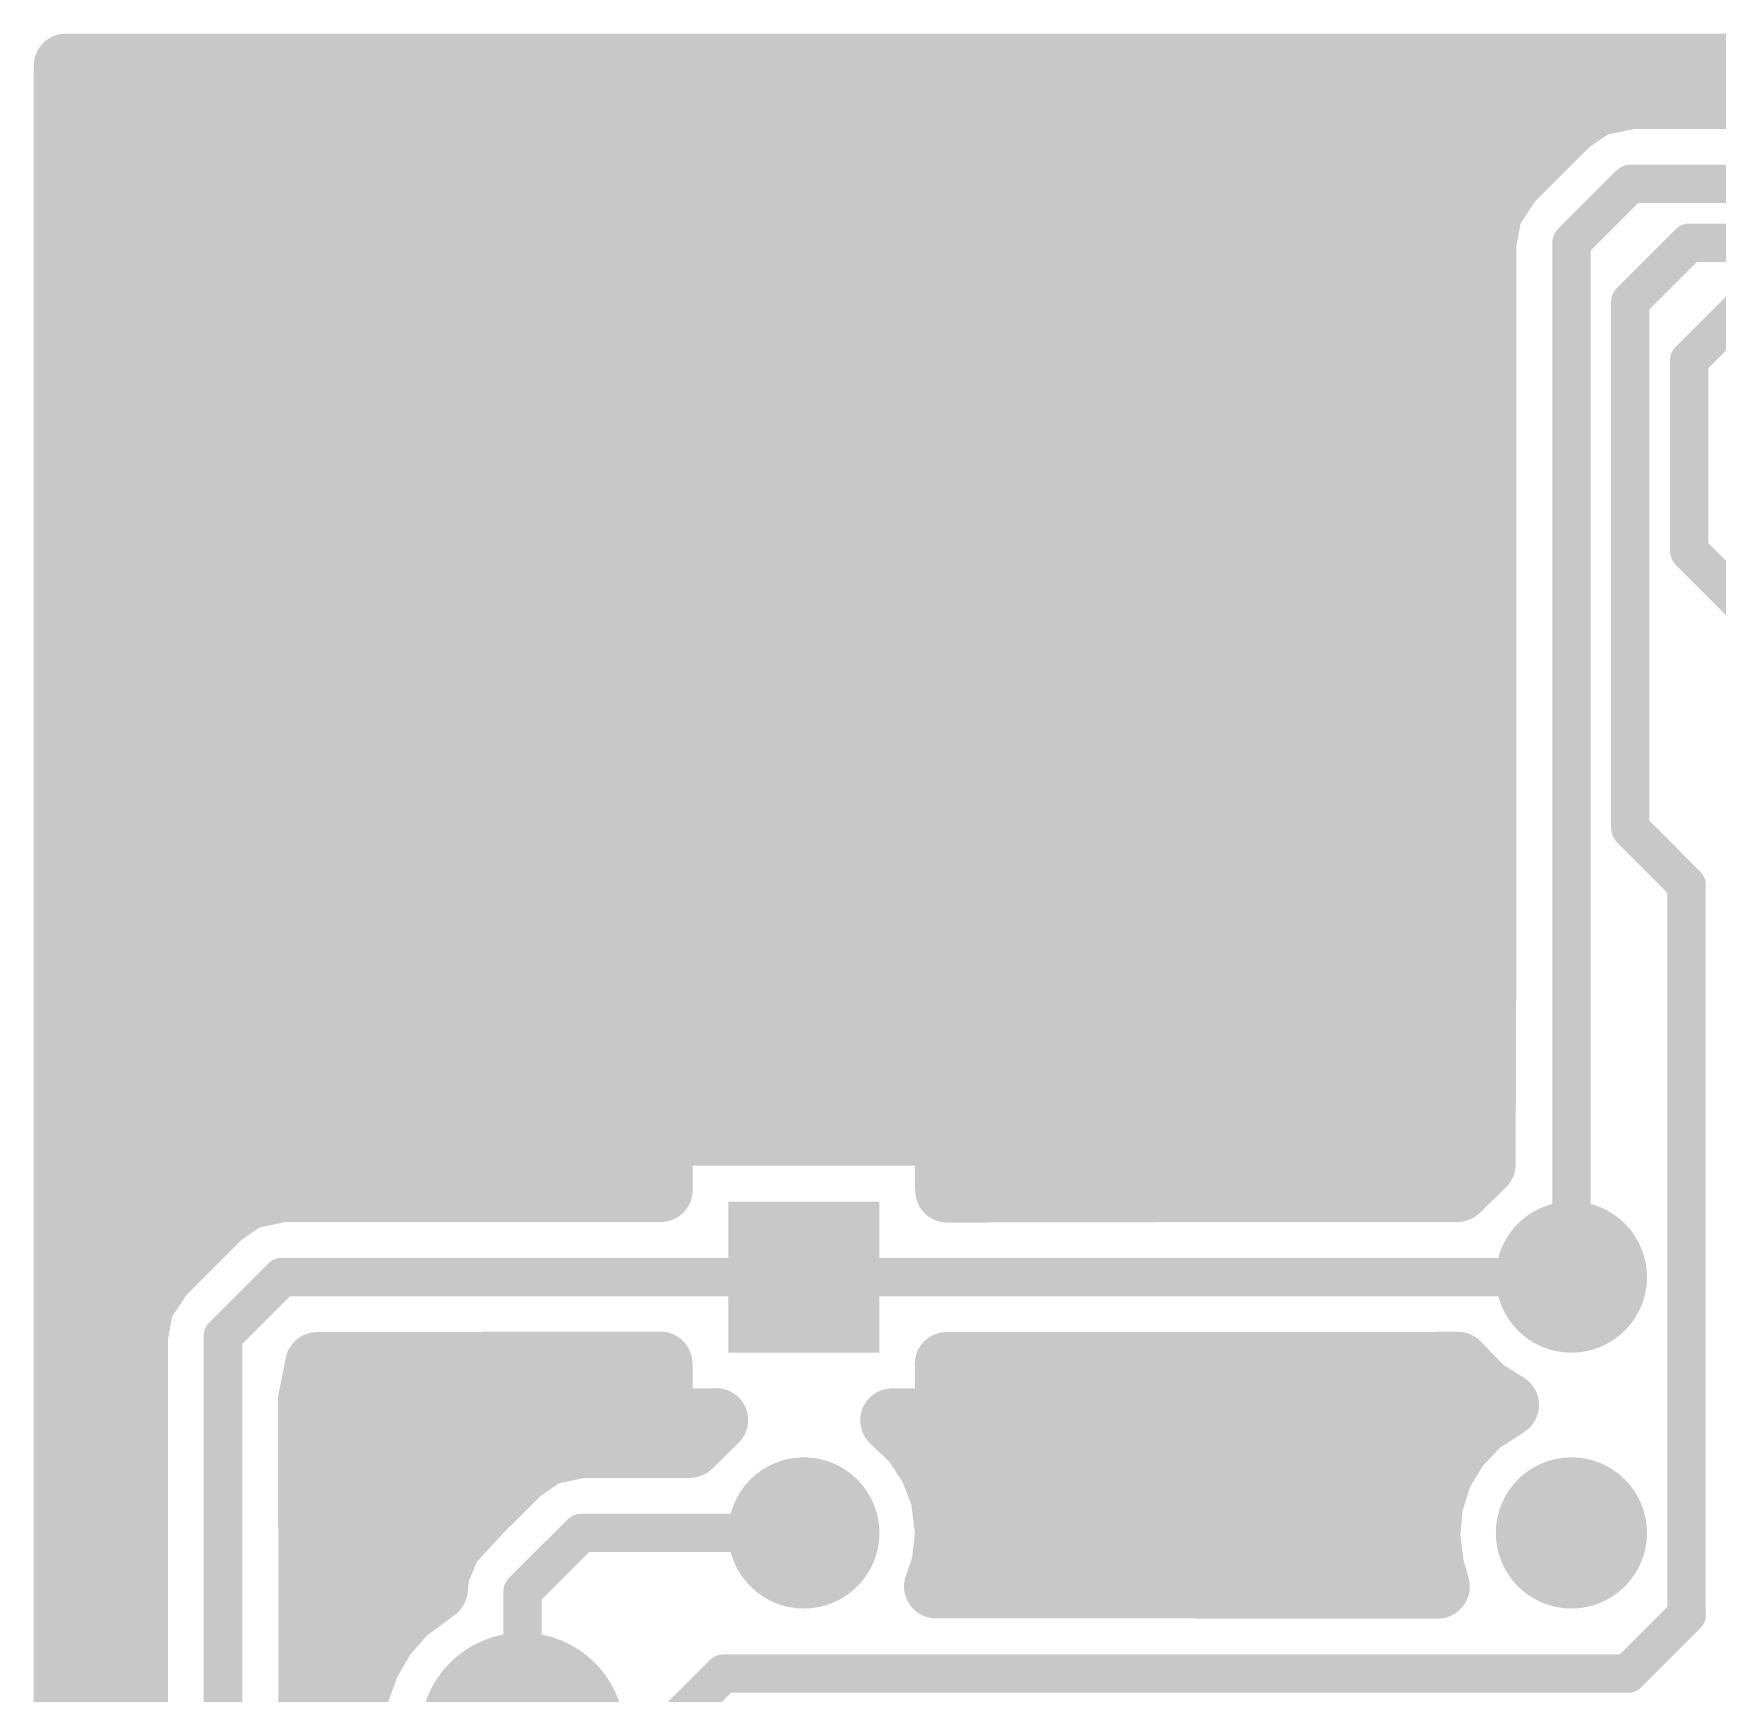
# Model space of a CAD drawing. Extents: x 0 to 2, y 0.1 to 1.8.
# Drawn here: x 0 to 0.658, y 1.151 to 1.8 of the extents above; entities that cross this region are included whole.
import ezdxf

# ---------------------------------------------------------------- set-up
doc = ezdxf.new("R2010")
doc.units = 0
doc.layers.add('Top', color=5, linetype='CONTINUOUS')

msp = doc.modelspace()

# ---------------------------------------------------------------- linework, layer by layer
at = {"layer": 'Top', "linetype": 'CONTINUOUS'}
for points, const_width in [([(1.975, 1.7875), (0.0125, 1.7875)], 0.025), ([(0.0125, 1.7875), (0.0125, 0.1125)], 0.025), ([(0.6, 1.7653), (0.6102, 1.7723)], 0.025), ([(0.6102, 1.7723), (0.624, 1.7752)], 0.025), ([(0.624, 1.7752), (1.417, 1.7752)], 0.025), ([(0.577, 1.7423), (0.6, 1.7653)], 0.025), ([(0.015, 1.7626), (0.595, 1.7626)], 0.025), ([(0.5693, 1.7305), (0.577, 1.7423)], 0.025), ([(0.015, 1.7378), (0.5707, 1.7378)], 0.025), ([(0.601, 1.7183), (0.624, 1.7413)], 0.015), ([(0.624, 1.7413), (1.417, 1.7413)], 0.015), ([(0.567, 1.7183), (0.5693, 1.7305)], 0.025), ([(0.567, 1.4515), (0.567, 1.7183)], 0.025), ([(0.015, 1.7129), (0.5645, 1.7129)], 0.025), ([(0.601, 1.314), (0.601, 1.7183)], 0.015), ([(0.647, 1.7183), (0.624, 1.6953)], 0.015), ([(1.3685, 1.7183), (0.647, 1.7183)], 0.015), ([(0.015, 1.688), (0.5645, 1.688)], 0.025), ([(0.624, 1.6953), (0.624, 1.4893)], 0.015), ([(0.647, 1.6723), (0.67, 1.6953)], 0.015), ([(0.647, 1.5978), (0.647, 1.6723)], 0.015), ([(0.015, 1.6632), (0.5645, 1.6632)], 0.025), ([(0.015, 1.6383), (0.5645, 1.6383)], 0.025), ([(0.015, 1.6134), (0.5645, 1.6134)], 0.025), ([(0.015, 1.5885), (0.5645, 1.5885)], 0.025), ([(0.7205, 1.5243), (0.647, 1.5978)], 0.015), ([(0.015, 1.5637), (0.5645, 1.5637)], 0.025), ([(0.015, 1.5388), (0.5645, 1.5388)], 0.025), ([(0.015, 1.5139), (0.5645, 1.5139)], 0.025), ([(0.015, 1.4891), (0.5645, 1.4891)], 0.025), ([(0.624, 1.4893), (0.646, 1.4672)], 0.015), ([(0.015, 1.4642), (0.5645, 1.4642)], 0.025), ([(0.646, 1.4672), (0.646, 1.182)], 0.015), ([(0.5667, 1.3581), (0.567, 1.4515)], 0.025), ([(0.015, 1.4393), (0.5645, 1.4393)], 0.025), ([(0.015, 1.4145), (0.5645, 1.4145)], 0.025), ([(0.015, 1.3896), (0.5645, 1.3896)], 0.025), ([(0.245, 1.348), (0.245, 1.37)], 0.025), ([(0.245, 1.37), (0.357, 1.37)], 0.025), ([(0.357, 1.37), (0.357, 1.3478)], 0.025), ([(0.015, 1.3647), (0.2426, 1.3647)], 0.025), ([(0.3593, 1.3647), (0.5645, 1.3647)], 0.025), ([(0.5565, 1.348), (0.5667, 1.3581)], 0.025), ([(0.073, 1.338), (0.0832, 1.3451)], 0.025), ([(0.0832, 1.3451), (0.097, 1.348)], 0.025), ([(0.097, 1.348), (0.245, 1.348)], 0.025), ([(0.357, 1.3478), (0.4585, 1.348)], 0.025), ([(0.4585, 1.348), (0.5565, 1.348)], 0.025), ([(0.015, 1.3399), (0.0723, 1.3399)], 0.025), ([(0.05, 1.315), (0.073, 1.338)], 0.025), ([(0.015, 1.315), (0.0473, 1.315)], 0.025), ([(0.0423, 1.3032), (0.05, 1.315)], 0.025), ([(0.074, 1.291), (0.097, 1.314)], 0.015), ([(0.097, 1.314), (0.301, 1.314)], 0.015), ([(0.301, 1.314), (0.346, 1.314)], 0.015), ([(0.346, 1.314), (0.346, 1.314)], 0.015), ([(0.346, 1.314), (0.601, 1.314)], 0.015), ([(0.04, 1.291), (0.0423, 1.3032)], 0.025), ([(0.04, 0.682), (0.04, 1.291)], 0.025), ([(0.015, 1.2901), (0.0375, 1.2901)], 0.025), ([(0.074, 0.682), (0.074, 1.291)], 0.015), ([(0.1108, 1.28), (0.108, 1.266)], 0.025), ([(0.245, 1.2802), (0.1108, 1.28)], 0.025), ([(0.245, 1.258), (0.245, 1.2802)], 0.025), ([(0.5566, 1.2801), (0.3569, 1.28)], 0.025), ([(0.357, 1.2798), (0.357, 1.258)], 0.025), ([(0.5666, 1.2698), (0.5566, 1.2801)], 0.025), ([(0.015, 1.2653), (0.0375, 1.2653)], 0.025), ([(0.108, 1.266), (0.1083, 1.0004)], 0.025), ([(0.1105, 1.2653), (0.2426, 1.2653)], 0.025), ([(0.3593, 1.2653), (0.5707, 1.2653)], 0.025), ([(0.5759, 1.264), (0.5666, 1.2698)], 0.025), ([(0.266, 1.258), (0.245, 1.258)], 0.025), ([(0.2565, 1.248), (0.2667, 1.2581)], 0.025), ([(0.357, 1.258), (0.3355, 1.258)], 0.025), ([(0.3355, 1.258), (0.3437, 1.2503)], 0.025), ([(0.5651, 1.257), (0.5759, 1.264)], 0.025), ([(0.5565, 1.248), (0.5651, 1.257)], 0.025), ([(0.19, 1.238), (0.2002, 1.2451)], 0.025), ([(0.2002, 1.2451), (0.214, 1.248)], 0.025), ([(0.214, 1.248), (0.2565, 1.248)], 0.025), ([(0.3437, 1.2503), (0.3506, 1.24)], 0.025), ([(0.55, 1.2373), (0.5565, 1.248)], 0.025), ([(0.015, 1.2404), (0.0375, 1.2404)], 0.025), ([(0.1105, 1.2404), (0.1903, 1.2404)], 0.025), ([(0.1758, 1.2239), (0.19, 1.238)], 0.025), ([(0.3506, 1.24), (0.3552, 1.2283)], 0.025), ([(0.3531, 1.2404), (0.5493, 1.2404)], 0.025), ([(0.5462, 1.2254), (0.55, 1.2373)], 0.025), ([(0.3552, 1.2283), (0.357, 1.214)], 0.025), ([(0.545, 1.213), (0.5462, 1.2254)], 0.025), ([(0.1627, 1.2098), (0.1758, 1.2239)], 0.025), ([(0.015, 1.2155), (0.0375, 1.2155)], 0.025), ([(0.1105, 1.2155), (0.1649, 1.2155)], 0.025), ([(0.357, 1.214), (0.3556, 1.2016)], 0.025), ([(0.3593, 1.2155), (0.5426, 1.2155)], 0.025), ([(0.5466, 1.2006), (0.545, 1.213)], 0.025), ([(0.1578, 1.1983), (0.1627, 1.2098)], 0.025), ([(0.214, 1.214), (0.191, 1.191)], 0.015), ([(0.301, 1.214), (0.214, 1.214)], 0.015), ([(0.1572, 1.192), (0.1578, 1.1983)], 0.025), ([(0.3556, 1.2016), (0.3527, 1.1931)], 0.025), ([(0.5488, 1.193), (0.5466, 1.2006)], 0.025), ([(0.145, 1.183), (0.1572, 1.192)], 0.025), ([(0.3527, 1.1931), (0.5488, 1.193)], 0.025), ([(0.015, 1.1906), (0.0375, 1.1906)], 0.025), ([(0.1105, 1.1906), (0.152, 1.1906)], 0.025), ([(0.191, 1.191), (0.191, 1.135)], 0.015), ([(0.1368, 1.1735), (0.145, 1.183)], 0.025), ([(0.1306, 1.1627), (0.1368, 1.1735)], 0.025), ([(0.646, 1.182), (0.623, 1.159)], 0.015), ([(0.015, 1.1658), (0.0375, 1.1658)], 0.025), ([(0.1105, 1.1658), (0.1297, 1.1658)], 0.025), ([(0.1264, 1.151), (0.1306, 1.1627)], 0.025), ([(0.2695, 1.159), (0.2465, 1.136)], 0.015), ([(0.623, 1.159), (0.2695, 1.159)], 0.015), ([(0.1246, 1.1386), (0.1264, 1.151)], 0.025), ([(0.015, 1.1409), (0.0375, 1.1409)], 0.025), ([(0.1105, 1.1409), (0.1222, 1.1409)], 0.025)]:
    msp.add_lwpolyline(points, dxfattribs=dict(at, const_width=const_width))
for points, const_width in [([(0.0063, 1.7875, 1), (0.0188, 1.7875, 1), (0.0063, 1.7875, 1)], 0.0125), ([(0.0063, 1.7875, 1), (0.0188, 1.7875, 1), (0.0063, 1.7875, 1)], 0.0125), ([(0.604, 1.7723, 1), (0.6165, 1.7723, 1), (0.604, 1.7723, 1)], 0.0125), ([(0.604, 1.7723, 1), (0.6165, 1.7723, 1), (0.604, 1.7723, 1)], 0.0125), ([(0.6178, 1.7752, 1), (0.6303, 1.7752, 1), (0.6178, 1.7752, 1)], 0.0125), ([(0.6178, 1.7752, 1), (0.6303, 1.7752, 1), (0.6178, 1.7752, 1)], 0.0125), ([(0.5937, 1.7653, 1), (0.6062, 1.7653, 1), (0.5937, 1.7653, 1)], 0.0125), ([(0.5937, 1.7653, 1), (0.6062, 1.7653, 1), (0.5937, 1.7653, 1)], 0.0125), ([(0.5707, 1.7423, 1), (0.5832, 1.7423, 1), (0.5707, 1.7423, 1)], 0.0125), ([(0.5707, 1.7423, 1), (0.5832, 1.7423, 1), (0.5707, 1.7423, 1)], 0.0125), ([(0.6203, 1.7413, 1), (0.6278, 1.7413, 1), (0.6203, 1.7413, 1)], 0.0075), ([(0.6203, 1.7413, 1), (0.6278, 1.7413, 1), (0.6203, 1.7413, 1)], 0.0075), ([(0.563, 1.7305, 1), (0.5755, 1.7305, 1), (0.563, 1.7305, 1)], 0.0125), ([(0.563, 1.7305, 1), (0.5755, 1.7305, 1), (0.563, 1.7305, 1)], 0.0125), ([(0.5608, 1.7183, 1), (0.5733, 1.7183, 1), (0.5608, 1.7183, 1)], 0.0125), ([(0.5608, 1.7183, 1), (0.5733, 1.7183, 1), (0.5608, 1.7183, 1)], 0.0125), ([(0.5973, 1.7183, 1), (0.6048, 1.7183, 1), (0.5973, 1.7183, 1)], 0.0075), ([(0.5973, 1.7183, 1), (0.6048, 1.7183, 1), (0.5973, 1.7183, 1)], 0.0075), ([(0.6433, 1.7183, 1), (0.6508, 1.7183, 1), (0.6433, 1.7183, 1)], 0.0075), ([(0.6433, 1.7183, 1), (0.6508, 1.7183, 1), (0.6433, 1.7183, 1)], 0.0075), ([(0.6203, 1.6953, 1), (0.6278, 1.6953, 1), (0.6203, 1.6953, 1)], 0.0075), ([(0.6203, 1.6953, 1), (0.6278, 1.6953, 1), (0.6203, 1.6953, 1)], 0.0075), ([(0.6433, 1.6723, 1), (0.6508, 1.6723, 1), (0.6433, 1.6723, 1)], 0.0075), ([(0.6433, 1.6723, 1), (0.6508, 1.6723, 1), (0.6433, 1.6723, 1)], 0.0075), ([(0.6433, 1.5978, 1), (0.6508, 1.5978, 1), (0.6433, 1.5978, 1)], 0.0075), ([(0.6433, 1.5978, 1), (0.6508, 1.5978, 1), (0.6433, 1.5978, 1)], 0.0075), ([(0.6203, 1.4893, 1), (0.6278, 1.4893, 1), (0.6203, 1.4893, 1)], 0.0075), ([(0.6203, 1.4893, 1), (0.6278, 1.4893, 1), (0.6203, 1.4893, 1)], 0.0075), ([(0.6423, 1.4672, 1), (0.6498, 1.4672, 1), (0.6423, 1.4672, 1)], 0.0075), ([(0.6423, 1.4672, 1), (0.6498, 1.4672, 1), (0.6423, 1.4672, 1)], 0.0075), ([(0.5608, 1.4515, 1), (0.5733, 1.4515, 1), (0.5608, 1.4515, 1)], 0.0125), ([(0.5608, 1.4515, 1), (0.5733, 1.4515, 1), (0.5608, 1.4515, 1)], 0.0125), ([(0.2387, 1.37, 1), (0.2512, 1.37, 1), (0.2387, 1.37, 1)], 0.0125), ([(0.2387, 1.37, 1), (0.2512, 1.37, 1), (0.2387, 1.37, 1)], 0.0125), ([(0.3508, 1.37, 1), (0.3633, 1.37, 1), (0.3508, 1.37, 1)], 0.0125), ([(0.3508, 1.37, 1), (0.3633, 1.37, 1), (0.3508, 1.37, 1)], 0.0125), ([(0.5605, 1.3581, 1), (0.573, 1.3581, 1), (0.5605, 1.3581, 1)], 0.0125), ([(0.5605, 1.3581, 1), (0.573, 1.3581, 1), (0.5605, 1.3581, 1)], 0.0125), ([(0.077, 1.3451, 1), (0.0895, 1.3451, 1), (0.077, 1.3451, 1)], 0.0125), ([(0.077, 1.3451, 1), (0.0895, 1.3451, 1), (0.077, 1.3451, 1)], 0.0125), ([(0.0907, 1.348, 1), (0.1032, 1.348, 1), (0.0907, 1.348, 1)], 0.0125), ([(0.0907, 1.348, 1), (0.1032, 1.348, 1), (0.0907, 1.348, 1)], 0.0125), ([(0.2388, 1.348, 1), (0.2513, 1.348, 1), (0.2388, 1.348, 1)], 0.0125), ([(0.2388, 1.348, 1), (0.2513, 1.348, 1), (0.2388, 1.348, 1)], 0.0125), ([(0.3508, 1.3478, 1), (0.3633, 1.3478, 1), (0.3508, 1.3478, 1)], 0.0125), ([(0.3508, 1.3478, 1), (0.3633, 1.3478, 1), (0.3508, 1.3478, 1)], 0.0125), ([(0.4523, 1.348, 1), (0.4648, 1.348, 1), (0.4523, 1.348, 1)], 0.0125), ([(0.4523, 1.348, 1), (0.4648, 1.348, 1), (0.4523, 1.348, 1)], 0.0125), ([(0.5502, 1.348, 1), (0.5627, 1.348, 1), (0.5502, 1.348, 1)], 0.0125), ([(0.5502, 1.348, 1), (0.5627, 1.348, 1), (0.5502, 1.348, 1)], 0.0125), ([(0.0667, 1.338, 1), (0.0792, 1.338, 1), (0.0667, 1.338, 1)], 0.0125), ([(0.0667, 1.338, 1), (0.0792, 1.338, 1), (0.0667, 1.338, 1)], 0.0125), ([(0.6158, 1.314, 1), (0.5862, 1.314, 1), (0.6158, 1.314, 1)], 0.0295), ([(0.0437, 1.315, 1), (0.0562, 1.315, 1), (0.0437, 1.315, 1)], 0.0125), ([(0.0437, 1.315, 1), (0.0562, 1.315, 1), (0.0437, 1.315, 1)], 0.0125), ([(0.0932, 1.314, 1), (0.1007, 1.314, 1), (0.0932, 1.314, 1)], 0.0075), ([(0.0932, 1.314, 1), (0.1007, 1.314, 1), (0.0932, 1.314, 1)], 0.0075), ([(0.2973, 1.314, 1), (0.3048, 1.314, 1), (0.2973, 1.314, 1)], 0.0075), ([(0.2973, 1.314, 1), (0.3048, 1.314, 1), (0.2973, 1.314, 1)], 0.0075), ([(0.3423, 1.314, 1), (0.3498, 1.314, 1), (0.3423, 1.314, 1)], 0.0075), ([(0.3423, 1.314, 1), (0.3498, 1.314, 1), (0.3423, 1.314, 1)], 0.0075), ([(0.3423, 1.314, 1), (0.3498, 1.314, 1), (0.3423, 1.314, 1)], 0.0075), ([(0.5973, 1.314, 1), (0.6048, 1.314, 1), (0.5973, 1.314, 1)], 0.0075), ([(0.5973, 1.314, 1), (0.6048, 1.314, 1), (0.5973, 1.314, 1)], 0.0075), ([(0.036, 1.3032, 1), (0.0485, 1.3032, 1), (0.036, 1.3032, 1)], 0.0125), ([(0.036, 1.3032, 1), (0.0485, 1.3032, 1), (0.036, 1.3032, 1)], 0.0125), ([(0.0338, 1.291, 1), (0.0463, 1.291, 1), (0.0338, 1.291, 1)], 0.0125), ([(0.0338, 1.291, 1), (0.0463, 1.291, 1), (0.0338, 1.291, 1)], 0.0125), ([(0.0702, 1.291, 1), (0.0777, 1.291, 1), (0.0702, 1.291, 1)], 0.0075), ([(0.0702, 1.291, 1), (0.0777, 1.291, 1), (0.0702, 1.291, 1)], 0.0075), ([(0.1045, 1.28, 1), (0.117, 1.28, 1), (0.1045, 1.28, 1)], 0.0125), ([(0.1045, 1.28, 1), (0.117, 1.28, 1), (0.1045, 1.28, 1)], 0.0125), ([(0.2387, 1.2802, 1), (0.2512, 1.2802, 1), (0.2387, 1.2802, 1)], 0.0125), ([(0.2387, 1.2802, 1), (0.2512, 1.2802, 1), (0.2387, 1.2802, 1)], 0.0125), ([(0.3506, 1.28, 1), (0.3631, 1.28, 1), (0.3506, 1.28, 1)], 0.0125), ([(0.3508, 1.2798, 1), (0.3633, 1.2798, 1), (0.3508, 1.2798, 1)], 0.0125), ([(0.5504, 1.2801, 1), (0.5629, 1.2801, 1), (0.5504, 1.2801, 1)], 0.0125), ([(0.5504, 1.2801, 1), (0.5629, 1.2801, 1), (0.5504, 1.2801, 1)], 0.0125), ([(0.1017, 1.266, 1), (0.1142, 1.266, 1), (0.1017, 1.266, 1)], 0.0125), ([(0.1017, 1.266, 1), (0.1142, 1.266, 1), (0.1017, 1.266, 1)], 0.0125), ([(0.5604, 1.2698, 1), (0.5729, 1.2698, 1), (0.5604, 1.2698, 1)], 0.0125), ([(0.5604, 1.2698, 1), (0.5729, 1.2698, 1), (0.5604, 1.2698, 1)], 0.0125), ([(0.2387, 1.258, 1), (0.2512, 1.258, 1), (0.2387, 1.258, 1)], 0.0125), ([(0.2387, 1.258, 1), (0.2512, 1.258, 1), (0.2387, 1.258, 1)], 0.0125), ([(0.2598, 1.258, 1), (0.2723, 1.258, 1), (0.2598, 1.258, 1)], 0.0125), ([(0.2605, 1.2581, 1), (0.273, 1.2581, 1), (0.2605, 1.2581, 1)], 0.0125), ([(0.3293, 1.258, 1), (0.3418, 1.258, 1), (0.3293, 1.258, 1)], 0.0125), ([(0.3293, 1.258, 1), (0.3418, 1.258, 1), (0.3293, 1.258, 1)], 0.0125), ([(0.3508, 1.258, 1), (0.3633, 1.258, 1), (0.3508, 1.258, 1)], 0.0125), ([(0.3508, 1.258, 1), (0.3633, 1.258, 1), (0.3508, 1.258, 1)], 0.0125), ([(0.5696, 1.264, 1), (0.5821, 1.264, 1), (0.5696, 1.264, 1)], 0.0125), ([(0.5696, 1.264, 1), (0.5821, 1.264, 1), (0.5696, 1.264, 1)], 0.0125), ([(0.5588, 1.257, 1), (0.5713, 1.257, 1), (0.5588, 1.257, 1)], 0.0125), ([(0.5588, 1.257, 1), (0.5713, 1.257, 1), (0.5588, 1.257, 1)], 0.0125), ([(0.194, 1.2451, 1), (0.2065, 1.2451, 1), (0.194, 1.2451, 1)], 0.0125), ([(0.194, 1.2451, 1), (0.2065, 1.2451, 1), (0.194, 1.2451, 1)], 0.0125), ([(0.2078, 1.248, 1), (0.2203, 1.248, 1), (0.2078, 1.248, 1)], 0.0125), ([(0.2078, 1.248, 1), (0.2203, 1.248, 1), (0.2078, 1.248, 1)], 0.0125), ([(0.2502, 1.248, 1), (0.2627, 1.248, 1), (0.2502, 1.248, 1)], 0.0125), ([(0.2502, 1.248, 1), (0.2627, 1.248, 1), (0.2502, 1.248, 1)], 0.0125), ([(0.3374, 1.2503, 1), (0.3499, 1.2503, 1), (0.3374, 1.2503, 1)], 0.0125), ([(0.3374, 1.2503, 1), (0.3499, 1.2503, 1), (0.3374, 1.2503, 1)], 0.0125), ([(0.5502, 1.248, 1), (0.5627, 1.248, 1), (0.5502, 1.248, 1)], 0.0125), ([(0.5502, 1.248, 1), (0.5627, 1.248, 1), (0.5502, 1.248, 1)], 0.0125), ([(0.1837, 1.238, 1), (0.1962, 1.238, 1), (0.1837, 1.238, 1)], 0.0125), ([(0.1837, 1.238, 1), (0.1962, 1.238, 1), (0.1837, 1.238, 1)], 0.0125), ([(0.3444, 1.24, 1), (0.3569, 1.24, 1), (0.3444, 1.24, 1)], 0.0125), ([(0.3444, 1.24, 1), (0.3569, 1.24, 1), (0.3444, 1.24, 1)], 0.0125), ([(0.5438, 1.2373, 1), (0.5563, 1.2373, 1), (0.5438, 1.2373, 1)], 0.0125), ([(0.5438, 1.2373, 1), (0.5563, 1.2373, 1), (0.5438, 1.2373, 1)], 0.0125), ([(0.3158, 1.214, 1), (0.2862, 1.214, 1), (0.3158, 1.214, 1)], 0.0295), ([(0.3489, 1.2283, 1), (0.3614, 1.2283, 1), (0.3489, 1.2283, 1)], 0.0125), ([(0.3489, 1.2283, 1), (0.3614, 1.2283, 1), (0.3489, 1.2283, 1)], 0.0125), ([(0.5399, 1.2254, 1), (0.5524, 1.2254, 1), (0.5399, 1.2254, 1)], 0.0125), ([(0.5399, 1.2254, 1), (0.5524, 1.2254, 1), (0.5399, 1.2254, 1)], 0.0125), ([(0.6158, 1.214, 1), (0.5862, 1.214, 1), (0.6158, 1.214, 1)], 0.0295), ([(0.1696, 1.2239, 1), (0.1821, 1.2239, 1), (0.1696, 1.2239, 1)], 0.0125), ([(0.1696, 1.2239, 1), (0.1821, 1.2239, 1), (0.1696, 1.2239, 1)], 0.0125), ([(0.3508, 1.214, 1), (0.3633, 1.214, 1), (0.3508, 1.214, 1)], 0.0125), ([(0.3508, 1.214, 1), (0.3633, 1.214, 1), (0.3508, 1.214, 1)], 0.0125), ([(0.5387, 1.213, 1), (0.5512, 1.213, 1), (0.5387, 1.213, 1)], 0.0125), ([(0.5387, 1.213, 1), (0.5512, 1.213, 1), (0.5387, 1.213, 1)], 0.0125), ([(0.1564, 1.2098, 1), (0.1689, 1.2098, 1), (0.1564, 1.2098, 1)], 0.0125), ([(0.1564, 1.2098, 1), (0.1689, 1.2098, 1), (0.1564, 1.2098, 1)], 0.0125), ([(0.2103, 1.214, 1), (0.2178, 1.214, 1), (0.2103, 1.214, 1)], 0.0075), ([(0.2103, 1.214, 1), (0.2178, 1.214, 1), (0.2103, 1.214, 1)], 0.0075), ([(0.2973, 1.214, 1), (0.3048, 1.214, 1), (0.2973, 1.214, 1)], 0.0075), ([(0.1516, 1.1983, 1), (0.1641, 1.1983, 1), (0.1516, 1.1983, 1)], 0.0125), ([(0.1516, 1.1983, 1), (0.1641, 1.1983, 1), (0.1516, 1.1983, 1)], 0.0125), ([(0.3494, 1.2016, 1), (0.3619, 1.2016, 1), (0.3494, 1.2016, 1)], 0.0125), ([(0.3494, 1.2016, 1), (0.3619, 1.2016, 1), (0.3494, 1.2016, 1)], 0.0125), ([(0.5403, 1.2006, 1), (0.5528, 1.2006, 1), (0.5403, 1.2006, 1)], 0.0125), ([(0.5403, 1.2006, 1), (0.5528, 1.2006, 1), (0.5403, 1.2006, 1)], 0.0125), ([(0.1509, 1.192, 1), (0.1634, 1.192, 1), (0.1509, 1.192, 1)], 0.0125), ([(0.1509, 1.192, 1), (0.1634, 1.192, 1), (0.1509, 1.192, 1)], 0.0125), ([(0.3464, 1.1931, 1), (0.3589, 1.1931, 1), (0.3464, 1.1931, 1)], 0.0125), ([(0.3464, 1.1931, 1), (0.3589, 1.1931, 1), (0.3464, 1.1931, 1)], 0.0125), ([(0.5425, 1.193, 1), (0.555, 1.193, 1), (0.5425, 1.193, 1)], 0.0125), ([(0.5425, 1.193, 1), (0.555, 1.193, 1), (0.5425, 1.193, 1)], 0.0125), ([(0.1873, 1.191, 1), (0.1948, 1.191, 1), (0.1873, 1.191, 1)], 0.0075), ([(0.1873, 1.191, 1), (0.1948, 1.191, 1), (0.1873, 1.191, 1)], 0.0075), ([(0.1387, 1.183, 1), (0.1512, 1.183, 1), (0.1387, 1.183, 1)], 0.0125), ([(0.1387, 1.183, 1), (0.1512, 1.183, 1), (0.1387, 1.183, 1)], 0.0125), ([(0.1306, 1.1735, 1), (0.1431, 1.1735, 1), (0.1306, 1.1735, 1)], 0.0125), ([(0.1306, 1.1735, 1), (0.1431, 1.1735, 1), (0.1306, 1.1735, 1)], 0.0125), ([(0.6423, 1.182, 1), (0.6498, 1.182, 1), (0.6423, 1.182, 1)], 0.0075), ([(0.6423, 1.182, 1), (0.6498, 1.182, 1), (0.6423, 1.182, 1)], 0.0075), ([(0.1243, 1.1627, 1), (0.1368, 1.1627, 1), (0.1243, 1.1627, 1)], 0.0125), ([(0.1243, 1.1627, 1), (0.1368, 1.1627, 1), (0.1243, 1.1627, 1)], 0.0125), ([(0.211, 1.135, 1), (0.171, 1.135, 1), (0.211, 1.135, 1)], 0.04), ([(0.2658, 1.159, 1), (0.2733, 1.159, 1), (0.2658, 1.159, 1)], 0.0075), ([(0.2658, 1.159, 1), (0.2733, 1.159, 1), (0.2658, 1.159, 1)], 0.0075), ([(0.6193, 1.159, 1), (0.6268, 1.159, 1), (0.6193, 1.159, 1)], 0.0075), ([(0.6193, 1.159, 1), (0.6268, 1.159, 1), (0.6193, 1.159, 1)], 0.0075), ([(0.1202, 1.151, 1), (0.1327, 1.151, 1), (0.1202, 1.151, 1)], 0.0125), ([(0.1202, 1.151, 1), (0.1327, 1.151, 1), (0.1202, 1.151, 1)], 0.0125)]:
    msp.add_lwpolyline(points, format="xyb", dxfattribs=dict(at, const_width=const_width))
at = {"layer": 'Top'}
msp.add_solid([(0.2715, 1.3435), (0.3305, 1.3435), (0.2715, 1.2845), (0.3305, 1.2845)], dxfattribs=at)

doc.saveas('drawing.dxf')
